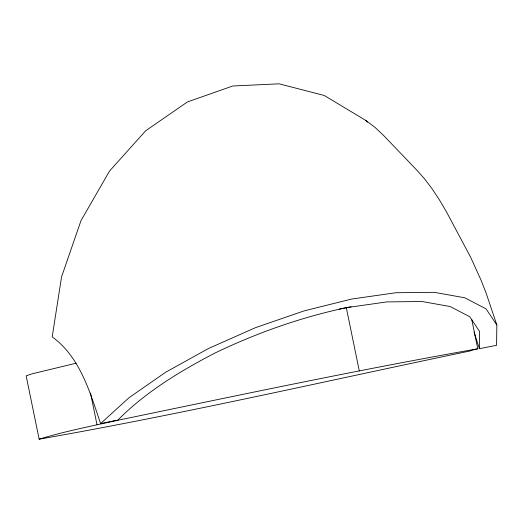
<?xml version="1.0" encoding="UTF-8"?>
<svg xmlns="http://www.w3.org/2000/svg" width="523" height="523" viewBox="0 0 523 523"><rect width="100%" height="100%" fill="white"/><g stroke="black" fill="none" stroke-linecap="round" stroke-linejoin="round"><path stroke-width="0.78" d="M351.103 306.746L346.318 307.687C300.803 317.33 256.806 332.909 214.907 353.064C179.912 371.297 145.688 391.936 117.786 420.178L100.599 423.571C90.048 392.583 80.13 356.98 52.189 336.904L61.557 276.876L81.006 220.614L109.529 171.06L145.629 130.802L187.417 101.946L232.715 86.007L279.138 83.817L324.273 95.487L365.754 120.414L374.899 127.272L383.562 135.431L417.151 170.491L424.486 178.774L431.821 188.424L439.117 199.381L446.322 211.573L470.68 257.329L481.147 280.387L486.076 292.972L496.85 324.999L496.582 345.298L479.395 348.697L479.624 331.53L469.732 316.735L450.218 306.55L422.1 301.523L386.85 301.908L346.318 307.687L339.185 309.106M100.599 423.571L129.037 397.702L165.68 372.219L208.605 348.449L255.57 327.64L304.111 310.878L351.698 299.038L395.833 292.743L434.214 292.324L464.829 297.803L486.076 308.884L496.85 324.999M76.09 363.217L32.008 373.847L26.15 375.854L39.153 439.183C63.512 431.671 88.629 426.735 113.504 421.185L110.843 421.708C232.951 396.493 354.973 370.441 477.761 348.782L471.733 319.442M477.761 348.782L469.804 350.756L470.131 350.946C326.607 380.894 183.566 413.876 39.153 439.183M365.754 120.414L367.447 122.166M474.034 332.066L479.395 348.697M346.318 307.687L359.314 371.016M90.499 393.035L97.003 424.702"/></g></svg>
